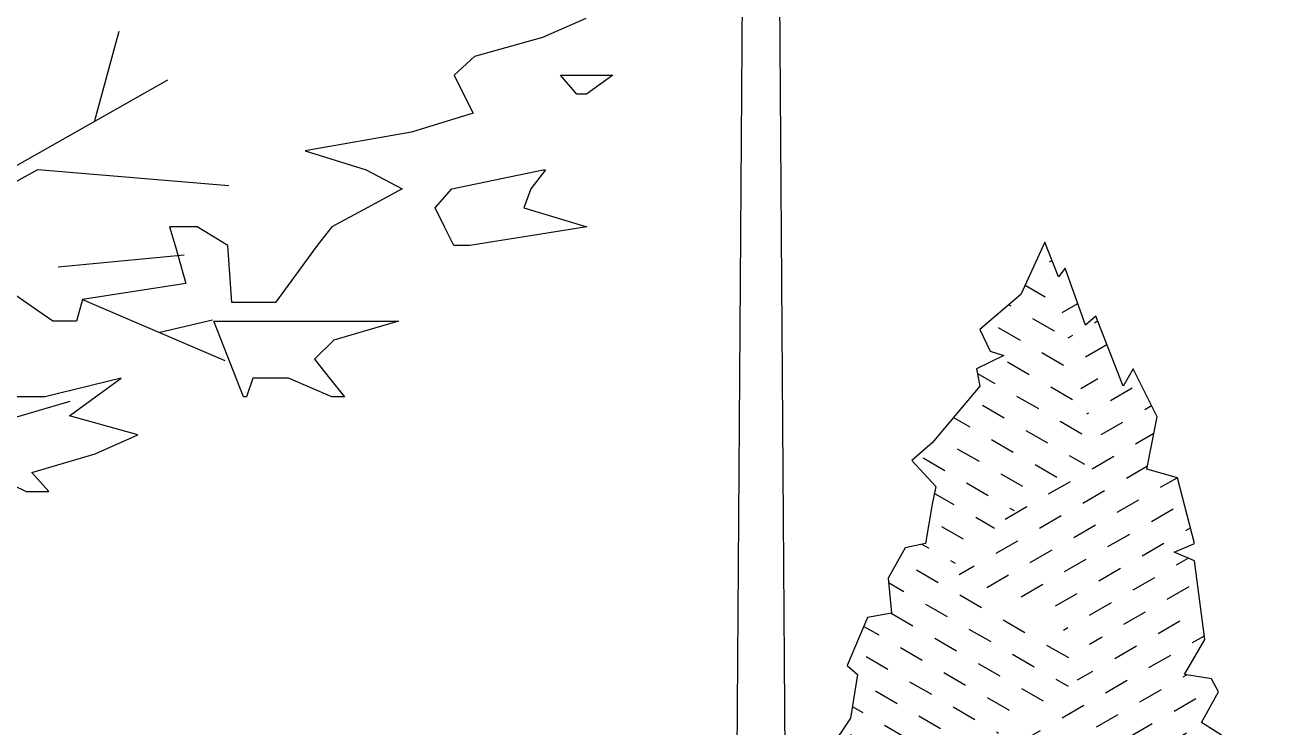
# Model space of a CAD drawing. Extents: x 941299 to 942979, y 2579300 to 2579597.
# Drawn here: x 941844.75 to 941857.32, y 2579510.36 to 2579517.48 of the extents above; entities that cross this region are included whole.
import ezdxf

# ---------------------------------------------------------------- set-up
doc = ezdxf.new("R2010")
doc.units = 0
doc.layers.get('0').update_dxf_attribs({"linetype": 'CONTINUOUS'})
for name, color, linetype in [('LH', 94, 'CONTINUOUS'), ('乔木', 3, 'CONTINUOUS'), ('尺寸标注', 2, 'CONTINUOUS'), ('灯杆', 4, 'CONTINUOUS')]:
    doc.layers.add(name, color=color, linetype=linetype)

# ---------------------------------------------------------------- blocks, each defined once
blk = doc.blocks.new('低路灯')
at = {"layer": '灯杆'}
for p, q in [((-0.152, 19.755), (-0.291, 0)), ((0.291, 0), (0.152, 19.755))]:
    blk.add_line(p, q, dxfattribs=at)
blk = doc.blocks.new('A$C3E764F27')
at = {"color": 0}
for p, q in [((3.5385, 3.1308), (3.443, 3.0891)), ((2.4555, 2.9059), (2.5093, 3.1031)), ((3.443, 3.0891), (3.2927, 3.0473)), ((3.2927, 3.0473), (3.2482, 3.0056)), ((2.2044, 2.7623), (2.6168, 2.9955)), ((3.2482, 3.0056), (3.2691, 2.9639)), ((3.2691, 2.9639), (3.29, 2.9221)), ((3.29, 2.9221), (3.1544, 2.8804)), ((3.1544, 2.8804), (2.9196, 2.8387)), ((2.9196, 2.8387), (3.0542, 2.7969)), ((2.0879, 2.6638), (2.3299, 2.7981)), ((2.3299, 2.7981), (2.7513, 2.7623)), ((3.0542, 2.7969), (3.1336, 2.7552)), ((3.1336, 2.7552), (3.056, 2.7135)), ((3.056, 2.7135), (2.9784, 2.6717)), ((2.6208, 2.6717), (2.6328, 2.63)), ((2.6818, 2.6717), (2.6208, 2.6717)), ((2.7493, 2.63), (2.6818, 2.6717)), ((2.9784, 2.6717), (2.9463, 2.63)), ((2.6328, 2.63), (2.6448, 2.5883)), ((2.7576, 2.5048), (2.7493, 2.63)), ((2.9463, 2.63), (2.8539, 2.5048)), ((2.3748, 2.583), (2.6526, 2.6098)), ((2.3635, 2.4631), (2.1819, 2.5883)), ((2.6448, 2.5883), (2.6567, 2.5465)), ((2.6567, 2.5465), (2.4285, 2.5113)), ((2.4285, 2.5113), (2.4156, 2.4631)), ((2.4285, 2.5113), (2.7422, 2.3768)), ((2.8539, 2.5048), (2.7576, 2.5048)), ((2.5989, 2.4394), (2.7154, 2.4664)), ((2.4156, 2.4631), (2.3635, 2.4631)), ((2.0967, 2.1973), (2.4015, 2.2869))]:
    blk.add_line(p, q, dxfattribs=at)
blk.add_lwpolyline([(3.4829, 3.0056), (3.5978, 3.0056), (3.5399, 2.9639), (3.5186, 2.9639), (3.4829, 3.0056)], dxfattribs=at)
for points in [[(3.283, 2.63), (3.2478, 2.63), (3.2269, 2.6717), (3.206, 2.7135), (3.243, 2.7552), (3.4448, 2.7969), (3.4496, 2.7969), (3.417, 2.7552), (3.4015, 2.7135), (3.5407, 2.6717)], [(2.7182, 2.4631), (3.1254, 2.4631), (2.9825, 2.4213), (2.9404, 2.3796), (2.9733, 2.3379), (3.0061, 2.2961), (2.9787, 2.2961), (2.8827, 2.3379), (2.8041, 2.3379), (2.7902, 2.2961), (2.7835, 2.2961)], [(2.1149, 2.3379), (2.1149, 2.2961), (2.1149, 2.2544), (2.1097, 2.2127), (2.104, 2.1709), (2.0984, 2.1292), (2.1119, 2.1292), (2.2176, 2.1292), (2.3042, 2.0875), (2.3544, 2.0875), (2.3169, 2.1292), (2.4564, 2.1709), (2.5503, 2.2127), (2.4002, 2.2544), (2.457, 2.2961), (2.5139, 2.3379), (2.3456, 2.2961), (2.2761, 2.2961), (2.2761, 2.3379), (2.2528, 2.3379), (2.2279, 2.2961), (2.2066, 2.2961), (2.1352, 2.3379)]]:
    blk.add_lwpolyline(points, close=True, dxfattribs=at)
blk = doc.blocks.new('A$C7F962729')
at = {"color": 0, "xscale": 0.6433862224851765, "yscale": 0.6433862224851765, "zscale": 0.6433862224851765}
blk.add_blockref('A$C3E764F27', (0, 0), dxfattribs=at)

msp = doc.modelspace()

# ---------------------------------------------------------------- hatches: boundary and pattern name
at = {"layer": 'LH'}
h = msp.add_hatch(dxfattribs=at)
h.set_pattern_fill('DASH', color=256, scale=0.08, angle=330, style=0)
h.set_pattern_definition([(330, (941170.26526, 2579213.52809), (0.34697045, 0.09297045), [0.254, -0.254])])
h.paths.add_polyline_path([(941855.07526, 2579515.27774), (941854.8337, 2579514.74686), (941854.41958, 2579514.39298), (941854.52314, 2579514.17176), (941854.66114, 2579514.12754), (941854.38508, 2579513.99482), (941854.41958, 2579513.81788), (941853.93652, 2579513.24278), (941853.72946, 2579513.06584), (941853.97102, 2579512.8004), (941853.93652, 2579512.62346), (941853.86746, 2579512.2253), (941853.66046, 2579512.18102), (941853.4879, 2579511.87136), (941853.5224, 2579511.51748), (941853.28084, 2579511.47326), (941853.07384, 2579510.9866), (941853.17734, 2579510.89816), (941853.10834, 2579510.45578), (941852.90128, 2579510.14606), (941853.17734, 2579510.23456), (941852.79778, 2579509.70368), (941853.00484, 2579509.52674), (941852.79778, 2579509.21708), (941852.76328, 2579508.59776), (941852.93578, 2579508.46504), (941853.03934, 2579508.02266), (941852.86678, 2579508.06688), (941853.00484, 2579507.6245), (941852.93578, 2579507.22634), (941853.07384, 2579507.27062), (941853.24634, 2579506.91668), (941853.10834, 2579506.96096), (941853.14284, 2579506.5628), (941853.4189, 2579506.4743), (941853.3499, 2579505.94348), (941853.66046, 2579505.9877), (941853.83296, 2579506.16464), (941854.14352, 2579505.94348), (941854.04002, 2579505.76648), (941854.35058, 2579505.67804), (941854.52314, 2579505.76648), (941854.48864, 2579505.4126), (941854.8682, 2579505.14716), (941855.0062, 2579505.23566), (941855.74783, 2579506.22111), (941854.38142, 2579506.30145), (941855.20529, 2579506.46213), (941854.76321, 2579506.98434), (941855.1651, 2579507.20527), (941855.10481, 2579507.44629), (941854.52208, 2579507.90824), (941855.22538, 2579508.089), (941855.85184, 2579509.04374), (941853.89915, 2579509.7962), (941854.18047, 2579510.01714), (941855.40623, 2579510.84061), (941855.68755, 2579511.1218), (941854.10009, 2579511.96536), (941854.82349, 2579512.60807), (941855.60717, 2579513.11019)])
h = msp.add_hatch(dxfattribs=at)
h.set_pattern_fill('DASH', color=256, scale=0.08, angle=30, style=0)
h.set_pattern_definition([(30, (941170.26526, 2579213.52809), (0.09297045, 0.34697045), [0.254, -0.254])])
h.paths.add_polyline_path([(941856.421, 2579512.88884), (941856.11044, 2579512.97734), (941856.21394, 2579513.50822), (941855.97244, 2579513.99482), (941855.86888, 2579513.81788), (941855.59282, 2579514.5257), (941855.48932, 2579514.4372), (941855.28226, 2579515.0123), (941855.21326, 2579514.9238), (941855.07526, 2579515.27774), (941855.60717, 2579513.11019), (941854.82349, 2579512.60807), (941854.10009, 2579511.96536), (941855.68755, 2579511.1218), (941855.40623, 2579510.84061), (941854.18047, 2579510.01714), (941853.89915, 2579509.7962), (941855.85184, 2579509.04374), (941855.22538, 2579508.089), (941854.52208, 2579507.90824), (941855.10481, 2579507.44629), (941855.1651, 2579507.20527), (941854.76321, 2579506.98434), (941855.20529, 2579506.46213), (941854.38142, 2579506.30145), (941855.74783, 2579506.22111), (941855.0062, 2579505.23566), (941855.24776, 2579505.14716), (941855.73088, 2579505.36838), (941855.93794, 2579505.27988), (941855.97244, 2579505.4126), (941856.5245, 2579505.85498), (941856.421, 2579506.12042), (941856.66256, 2579506.4743), (941857.04212, 2579506.65124), (941857.07662, 2579507.00518), (941856.76606, 2579507.18212), (941857.21468, 2579507.44756), (941857.28368, 2579507.80144), (941857.07662, 2579508.2881), (941857.31818, 2579509.17286), (941856.83506, 2579509.96912), (941856.66256, 2579509.96912), (941856.93862, 2579510.23456), (941856.66256, 2579510.4115), (941856.83506, 2579510.72116), (941856.76606, 2579510.85388), (941856.49, 2579510.89816), (941856.69706, 2579511.25204), (941856.59356, 2579512.04836), (941856.3865, 2579512.1368), (941856.59356, 2579512.2253)])

# ---------------------------------------------------------------- linework, layer by layer
msp.add_lwpolyline([(941856.93862, 2579510.23456), (941856.66256, 2579510.4115), (941856.83506, 2579510.72116), (941856.76606, 2579510.85388), (941856.49, 2579510.89816), (941856.69706, 2579511.25204), (941856.59356, 2579512.04836), (941856.3865, 2579512.1368), (941856.59356, 2579512.2253), (941856.421, 2579512.88884), (941856.11044, 2579512.97734), (941856.21394, 2579513.50822), (941855.97244, 2579513.99482), (941855.86888, 2579513.81788), (941855.59282, 2579514.5257), (941855.48932, 2579514.4372), (941855.28226, 2579515.0123), (941855.21326, 2579514.9238), (941855.07526, 2579515.27774), (941854.8337, 2579514.74686), (941854.41958, 2579514.39298), (941854.52314, 2579514.17176), (941854.66114, 2579514.12754), (941854.38508, 2579513.99482), (941854.41958, 2579513.81788), (941853.93652, 2579513.24278), (941853.72946, 2579513.06584), (941853.97102, 2579512.8004), (941853.93652, 2579512.62346), (941853.86746, 2579512.2253), (941853.66046, 2579512.18102), (941853.4879, 2579511.87136), (941853.5224, 2579511.51748), (941853.28084, 2579511.47326), (941853.07384, 2579510.9866), (941853.17734, 2579510.89816), (941853.10834, 2579510.45578), (941852.90128, 2579510.14606)], dxfattribs=at)

# ---------------------------------------------------------------- block references
at = {"layer": '乔木', "color": 72, "xscale": 7.138745764270425, "yscale": 7.138745764270425, "zscale": 7.138745764269561}
msp.add_blockref('A$C7F962729', (941834.17492, 2579503.16222), dxfattribs=at)
at = {"layer": '尺寸标注'}
msp.add_blockref('低路灯', (941852.20093, 2579503.50674), dxfattribs=at)

doc.saveas('drawing.dxf')
